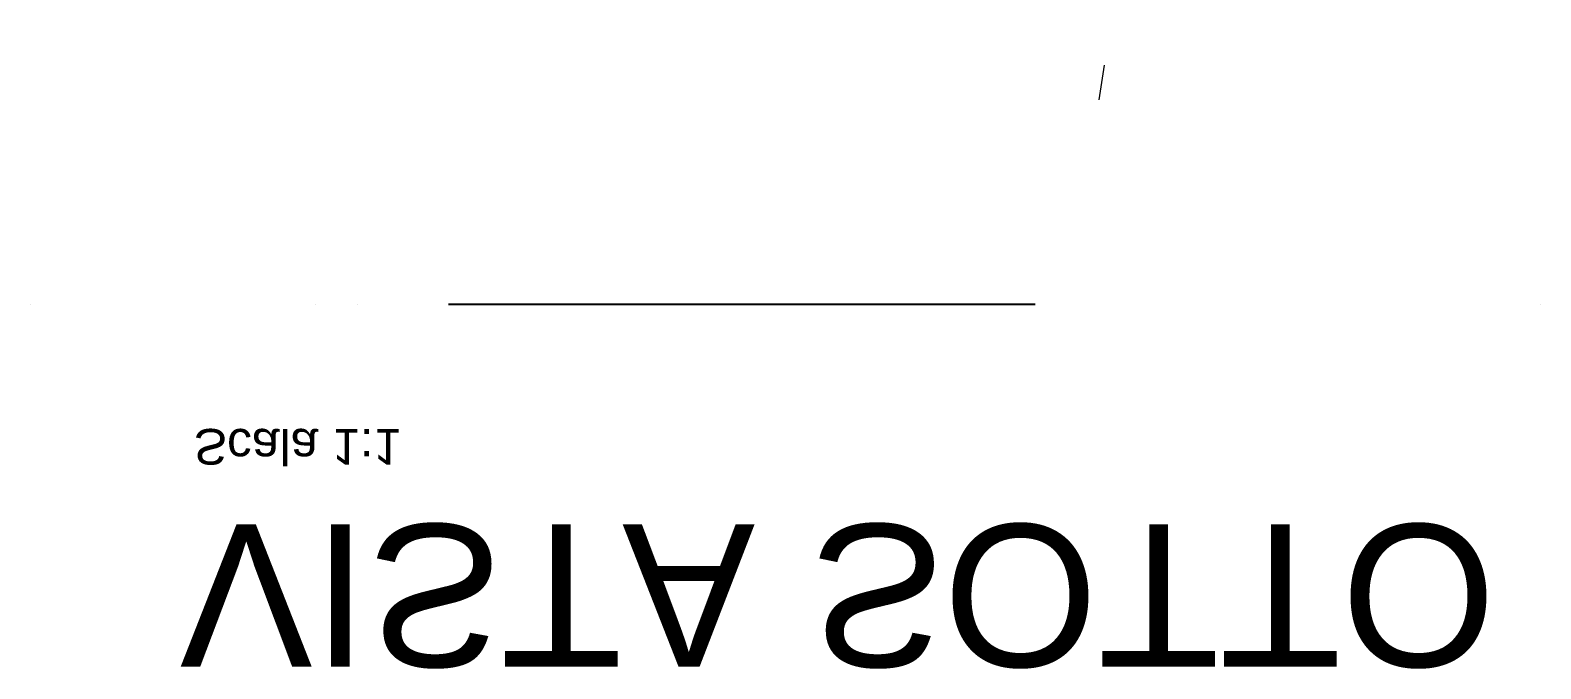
# Model space of a CAD drawing. Header units: millimetres. Extents: x -199 to -93, y -134 to 109.
# Drawn here: x -198.9 to -92.9, y -134.2 to -89.4 of the extents above; entities that cross this region are included whole.
import ezdxf

# ---------------------------------------------------------------- set-up
doc = ezdxf.new("R2010")
doc.units = ezdxf.units.MM
doc.layers.add('BASE', color=7, linetype='Continuous')
doc.styles.add('Annotative', font='arial.ttf')

msp = doc.modelspace()

# ---------------------------------------------------------------- hatches: boundary and pattern name
at = {"extrusion": (2.22332e-16, 1, -1.09878e-16)}
h = msp.add_hatch(color=256, dxfattribs=at)
h.dxf.hatch_style = 1
h.paths.add_polyline_path([(92.88, 11.16), (175.88, 11.16), (178.88, 16.16), (198.88, 16.16), (198.88, 22.16), (120.88, 22.16), (120.88, 16.16), (114.38, 16.16), (114.38, 14.81), (111.38, 14.81), (111.38, 16.16), (104.88, 16.16), (104.88, 13.65), (101.88, 13.65), (101.88, 16.16), (98.88, 16.16), (98.88, 13.65), (95.88, 13.65), (95.88, 16.16), (93.98, 16.16), (92.88, 15.45)])
at = {"extrusion": (0, 1, 0)}
h = msp.add_hatch(color=256, dxfattribs=at)
h.dxf.hatch_style = 1
h.paths.add_polyline_path([(157.16, -16.84), (157.16, -18.84), (158.63, -18.84), (158.68, -25.59), (173.38, -27.84), (198.88, -27.84), (198.88, -21.83), (178.88, -21.83), (175.88, -16.84)])
h = msp.add_hatch(color=256, dxfattribs=at)
h.dxf.hatch_style = 1
h.paths.add_polyline_path([(92.88, -16.84), (92.88, -21.12), (93.98, -21.84), (95.88, -21.84), (95.88, -19.33), (98.88, -19.29), (98.88, -21.84), (101.88, -21.84), (101.88, -19.33), (104.88, -19.33), (104.88, -21.84), (111.38, -21.84), (111.38, -20.49), (114.38, -20.49), (114.38, -21.84), (120.88, -21.84), (120.88, -27.79), (123.38, -27.8), (138.13, -25.59), (138.13, -18.84), (139.59, -18.84), (139.59, -16.84)])
h = msp.add_hatch(color=256, dxfattribs=at)
h.dxf.hatch_style = 1
h.paths.add_polyline_path([(138.12, -25.57), (138.11, -37.82), (130.87, -37.82), (130.87, -52.82), (128.37, -52.82), (128.38, -62.84), (123.38, -62.84), (123.37, -27.8)])

# ---------------------------------------------------------------- linework, layer by layer
for p, q in [((-198.86, -108.64, -21.85), (-198.86, -108.64, 16.2)), ((-128.37, -108.64, -62.85), (-169.52, -108.64, -62.85)), ((-130.93, -108.64, -52.81), (-168.4, -108.64, -52.81)), ((-138.11, -108.64, -37.82), (-159.28, -108.64, -37.82)), ((-139.56, -108.64, -18.84), (-158.13, -108.64, -18.84)), ((-139.61, -108.64, -16.84), (-157.3, -108.64, -16.84))]:
    msp.add_line(p, q, dxfattribs=at)
at = {"lineweight": 13, "extrusion": (0, 1, 0)}
for p, q in [((-178.88, -108.64, -21.8), (-178.88, -108.64, 16.64)), ((-175.88, -108.64, 11.16), (-175.88, -108.64, -16.84)), ((-92.88, -108.64, -16.83), (-92.88, -108.64, 11.65))]:
    msp.add_line(p, q, dxfattribs=at)
at = {"layer": 'BASE', "lineweight": 5, "invisible_edges": 12}
msp.add_3dface([(-123.86, -94.26, -32.84), (-123.5, -91.83, -32.84), (-123.5, -91.83, -16.84)], dxfattribs=at)

# ---------------------------------------------------------------- texts
at = {"extrusion": (0, 1, 0), "insert": (-109.45, -108.64, 151.68), "char_height": 10, "attachment_point": 1, "text_direction": (-1, 0, 0), "style": 'Annotative'}
msp.add_mtext_dynamic_manual_height_columns(' SEZIONE 1', width=104.4738, gutter_width=12.5, heights=[0], dxfattribs=at)
at = {"extrusion": (2.21181e-16, 0, -1), "attachment_point": 1, "text_direction": (1, 0, 0), "style": 'Annotative'}
for s, width, insert, char_height in [('Scala 1:1', 20.319, (-187.4, -119.87, 104.37), 2.5), ('VISTA SOTTO', 103.5535, (-188.38, -134.06, 104.37), 10)]:
    msp.add_mtext_dynamic_manual_height_columns(s, width=width, gutter_width=12.5, heights=[0], dxfattribs=dict(at, insert=insert, char_height=char_height))

doc.saveas('drawing.dxf')
